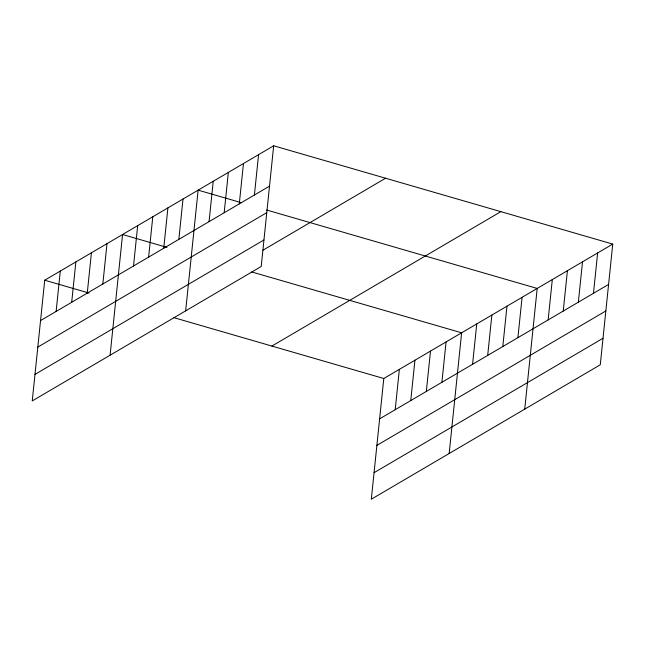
<?xml version="1.0" encoding="UTF-8"?>
<svg xmlns="http://www.w3.org/2000/svg" width="645" height="645" viewBox="0 0 645 645"><rect width="100%" height="100%" fill="white"/><g stroke="black" fill="none" stroke-linecap="round" stroke-linejoin="round"><path stroke-width="0.97" d="M273.682 145.786L44.723 280.212L32.25 400.916L261.209 266.498L273.682 145.786L612.75 244.084L600.277 364.788L371.318 499.214L383.791 378.502L612.75 244.084M56.123 311.422L60.291 271.069M71.692 302.279L75.86 261.926M87.26 293.144L91.429 252.792M102.829 284.002L106.997 243.649M110.093 355.218L122.566 234.506L166.942 247.374M133.515 265.99L137.683 225.637M148.624 257.113L152.792 216.76M163.733 248.244L167.902 207.892M178.842 239.368L183.019 199.023M185.655 310.858L198.128 190.146L241.536 202.732M209.069 221.63L213.237 181.277M224.178 212.753L228.346 172.4M239.287 203.885L243.463 163.532M254.404 195.016L258.572 154.663M395.192 409.712L399.36 369.367M410.76 400.577L414.928 360.224M426.329 391.434L430.497 351.082M441.898 382.292L446.066 341.939M449.162 453.508L461.635 332.804L251.752 271.956M472.575 364.28L476.752 323.927M487.693 355.411L491.861 315.058M502.802 346.534L506.97 306.182M517.911 337.666L522.079 297.313M524.724 409.148L537.196 288.444L266.611 210.004M548.137 319.92L552.305 279.567M563.246 311.051L567.415 270.698M578.355 302.174L582.524 261.822M593.473 293.306L597.641 252.953M40.554 320.565L269.513 186.139M37.813 347.083L266.772 212.656M34.991 374.398L263.95 239.98M263.007 250.187L385.573 178.222M271.9 346.067L500.859 211.649M379.623 418.855L608.582 284.437M376.882 445.373L605.84 310.954M374.06 472.696L603.019 338.27M44.723 280.212L89.099 293.072M173.908 317.663L383.791 378.502"/></g></svg>
